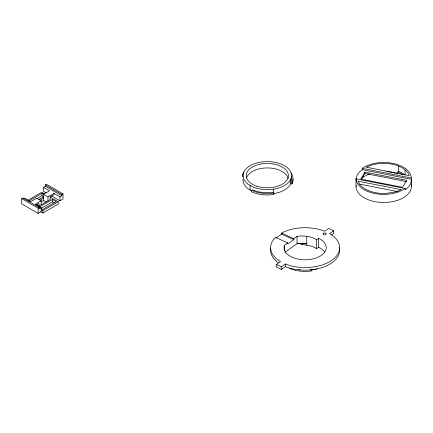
<?xml version="1.0" encoding="UTF-8"?>
<svg xmlns="http://www.w3.org/2000/svg" width="433" height="433" viewBox="0 0 433 433"><rect width="100%" height="100%" fill="white"/><g stroke="black" fill="none" stroke-linecap="round" stroke-linejoin="round"><path stroke-width="0.65" d="M51.419 195.878L59.954 200.809L63.007 199.05L63.007 193.816L46.51 184.29L45.378 184.94L45.378 186.25L43.457 187.354L43.457 191.283L46.304 192.923M59.954 200.809L59.954 196.88L61.876 195.77L61.876 194.466L45.378 184.94M287.723 242.94L284.438 245.257C283.063 248.959 285.363 252.932 288.389 255.042A21.093 12.178 0 0 0 291.214 256.785L292.28 257.294A21.093 12.178 0 0 0 321.427 255.356A21.093 12.178 0 0 0 319.029 238.475L318.618 238.28L316.561 239.693A19.258 11.117 0 0 0 307.625 236.429L305.893 236.185A19.258 11.117 0 0 0 297.049 236.38L293.807 238.664L293.807 239.709L287.723 243.985L287.723 242.94L275.534 237.387L274.906 237.993A34.516 19.929 0 0 0 279.604 261.05L280.524 261.597L276.411 264.422L276.411 267.031L281.298 269.413L285.407 266.587L285.407 263.978L286.489 264.406A34.516 19.929 0 0 0 331.499 260.487A34.516 19.929 0 0 0 330.639 234.21L329.589 233.587L333.719 230.773L328.809 228.407L324.696 231.233L323.754 230.854A34.516 19.929 0 0 0 281.878 232.9L281.558 234.123L276.065 237.917M364.884 172.145L360.776 179.116L402.522 187.31L406.636 180.323L364.884 172.145L364.884 173.449L361.463 179.257M397.727 173.801L397.727 172.08L398.641 171.322L398.641 166.104M251.616 190.45L252.493 189.795A24.291 14.024 0 0 0 273.564 192.214L273.937 194.449A25.731 14.852 0 0 1 251.616 191.889L251.616 190.45A25.731 14.852 0 0 0 273.937 193.015M356.078 180.16L356.056 179.727A27.647 15.961 0 0 1 361.772 170.012L362.242 169.676L362.242 168.372L362.919 167.901A27.647 15.961 0 0 1 392.59 163.306A27.647 15.961 0 0 1 411.29 177.378L411.35 186.515M284.984 252.228L297.049 243.741A19.258 11.117 0 0 1 305.893 243.541L306.753 243.665L306.071 243.525A29.487 17.022 0 0 0 303.457 243.097M405.164 188.474L404.487 188.945A27.647 15.961 0 0 1 374.816 193.54A27.647 15.961 0 0 1 356.115 179.468L356.078 178.856L405.164 188.474L405.164 189.778L405.634 189.443A27.647 15.961 0 0 0 411.35 179.727M281.298 269.413L281.298 266.804L285.407 263.978M298.056 243.146L302.126 244.504A29.487 17.022 0 0 1 306.071 245.089L307.625 245.354A19.258 11.117 0 0 1 316.561 248.618L318.618 247.205L318.618 238.28M331.651 234.789L333.719 233.382L333.719 230.773M21.65 198.644L22.781 197.989L39.279 207.515L39.279 208.82L41.2 207.71L41.2 211.623L38.147 213.388L21.65 203.862L21.65 198.644L38.147 208.165L39.279 207.515M23.739 198.742L24.703 198.184L30.689 201.643L36.681 198.184L41.2 200.793L41.2 204.712M28.102 200.138L41.763 192.247L44.61 193.892M28.995 200.928L41.99 193.421L47.976 196.88L53.968 193.421L59.954 196.88M36.902 198.709L41.99 195.77L43.587 196.696M38.938 199.489L43.457 196.88M40.069 200.143L43.457 198.184M41.2 200.793L35.208 204.252L41.2 207.71M41.2 201.838L43.457 200.533L46.282 202.168M36.275 204.944L38.938 203.407L38.938 206.016L36.681 204.712M38.938 206.016L50.239 199.489L50.239 196.88L53.968 194.726L53.968 193.421M38.938 207.32L52.496 199.489L56.225 201.643L42.667 209.469L41.07 208.549M61.876 194.466L63.007 193.816M41.2 208.365L52.496 201.838L54.098 202.763M41.189 209.659L42.894 210.644L58.26 201.773L58.26 204.122L42.894 212.993L40.615 211.683M243.357 176.399L242.426 176.258L242.426 174.824L243.357 174.964M274.078 193.567A24.291 14.024 0 0 0 290.743 183.733L292.134 183.949L292.134 182.51L290.743 182.298A24.291 14.024 0 0 0 291.36 176.837M362.242 168.372L411.323 177.99M362.242 169.676L411.323 179.294M364.884 173.449L406.636 181.633M359.433 184.068L397.765 191.581M285.407 266.587L286.489 267.015A34.516 19.929 0 0 0 323.9 266.961A34.516 19.929 0 0 0 339.25 247.265M281.558 233.078L293.807 238.664M281.558 234.123L293.807 239.709M318.618 247.205L319.029 247.4A21.093 12.178 0 0 1 324.609 251.898M276.411 264.422L281.298 266.804M243.043 179.186A24.291 14.024 0 0 0 250.106 190.017L251.264 190.644M45.378 186.25L61.876 195.77M43.457 187.354L49.449 190.812L43.457 194.271L43.457 200.533M49.73 196.847L58.26 201.773M405.039 169.796L404.709 169.53A26.05 15.041 0 0 0 366.957 166.905L366.334 167.225L409.293 175.646L409.006 174.851A26.05 15.041 0 0 0 405.039 169.796L405.039 175.019L404.709 174.748A26.05 15.041 0 0 0 398.641 171.322M356.078 178.856L356.056 186.515M316.561 239.693L316.561 248.618M311.782 269.467L311.782 270.906A25.731 14.852 0 0 1 289.46 268.341M306.753 236.304L306.753 245.23M302.126 242.94L302.126 244.504M297.049 236.38L297.049 243.741M290.743 179.246L290.743 183.733M284.438 245.257L284.438 250.61M273.564 189.161L273.564 192.214M250.106 185.53L250.106 190.017M243.817 171.982L243.817 173.205M52.496 199.489L52.496 201.838M47.976 196.88L47.976 200.793M42.894 210.644L42.894 212.993M41.99 193.421L41.99 195.77M38.147 208.165L38.147 213.388M362.367 177.887A26.05 15.041 0 0 1 369.706 173.828M386.539 171.565A26.05 15.041 0 0 1 395.226 173.027M395.73 173.173A26.05 15.041 0 0 1 396.725 173.487M411.112 184.431A27.647 15.961 0 0 1 384.607 202.465A27.647 15.961 0 0 1 356.115 185.47M397.727 172.08A24.448 14.116 0 0 1 402.43 174.569M246.594 177.725A21.093 12.178 0 0 1 267.967 167.934A21.093 12.178 0 0 1 288.189 178.515M292.952 179.132A25.731 14.852 0 0 1 292.134 183.949M291.052 172.984A25.731 14.852 0 0 1 292.134 182.51M242.426 174.824A25.731 14.852 0 0 1 243.508 172.984M278.138 262.669A34.516 19.929 0 0 1 270.82 248.012M317.265 268.698A24.291 14.024 0 0 1 311.408 270.1M311.235 269.548A25.731 14.852 0 0 1 310.142 269.689M300.101 269.689A25.731 14.852 0 0 1 299.008 269.548M323.467 233.263L323.343 233.355A1.597 0.92 0 0 0 324.496 234.783A1.597 0.92 0 0 0 326.163 233.533A1.597 0.92 0 0 0 323.467 233.263M401.072 189.622L400.444 189.946A26.05 15.041 0 0 1 394.712 192.052L385.971 193.405A26.05 15.041 0 0 1 358.4 181.995L358.113 181.2L401.072 189.622M253.787 187.273A24.291 14.024 0 0 0 291.517 176.529A24.291 14.024 0 0 0 256.536 163.035A24.291 14.024 0 0 0 253.787 187.273M256.731 186.158A21.093 12.178 0 0 0 288.373 175.614A21.093 12.178 0 0 0 256.731 165.07A21.093 12.178 0 0 0 256.731 186.158"/></g></svg>
